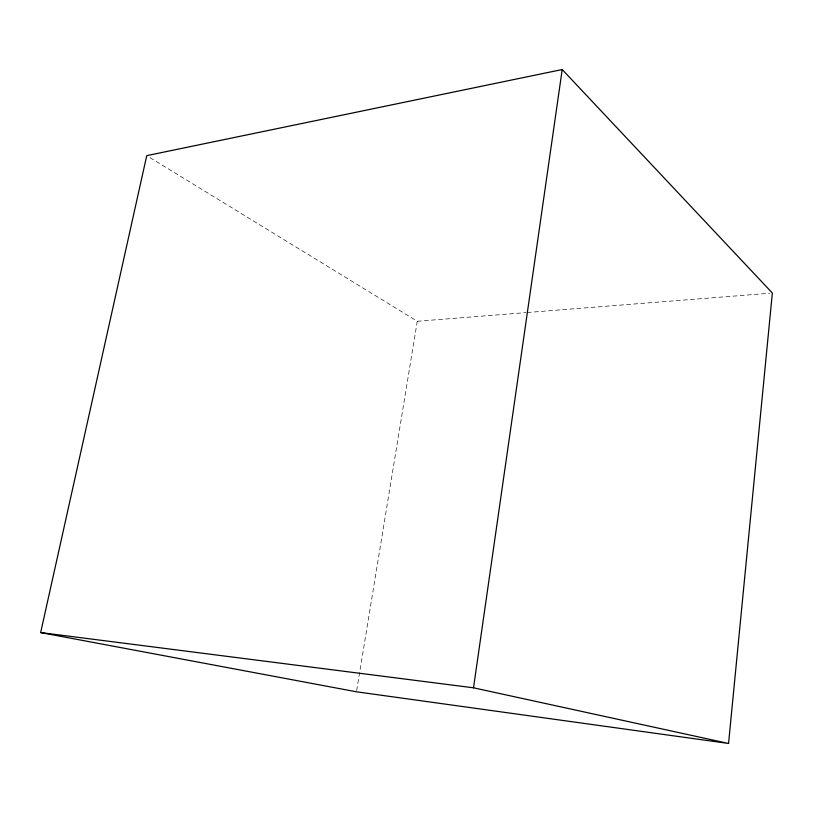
<?xml version="1.0" encoding="UTF-8"?>
<svg xmlns="http://www.w3.org/2000/svg" width="813" height="813" viewBox="0 0 813 813"><rect width="100%" height="100%" fill="white"/><g stroke="black" fill="none" stroke-linecap="round" stroke-linejoin="round"><path stroke-width="0.61" stroke-dasharray="4.07 3.05" d="M356.673 690.542L417.272 321.267L148.911 156.98M417.272 321.267L525.94 312.619M527.2 312.517L769.82 293.229"/><path stroke-width="1.22" d="M728.56 743.468L772.35 293.026L562.21 69.532L146.747 155.649L40.65 632.575L356.46 691.792L728.56 743.468L473.522 687.808L40.65 632.575M473.522 687.808L562.21 69.532"/></g></svg>
